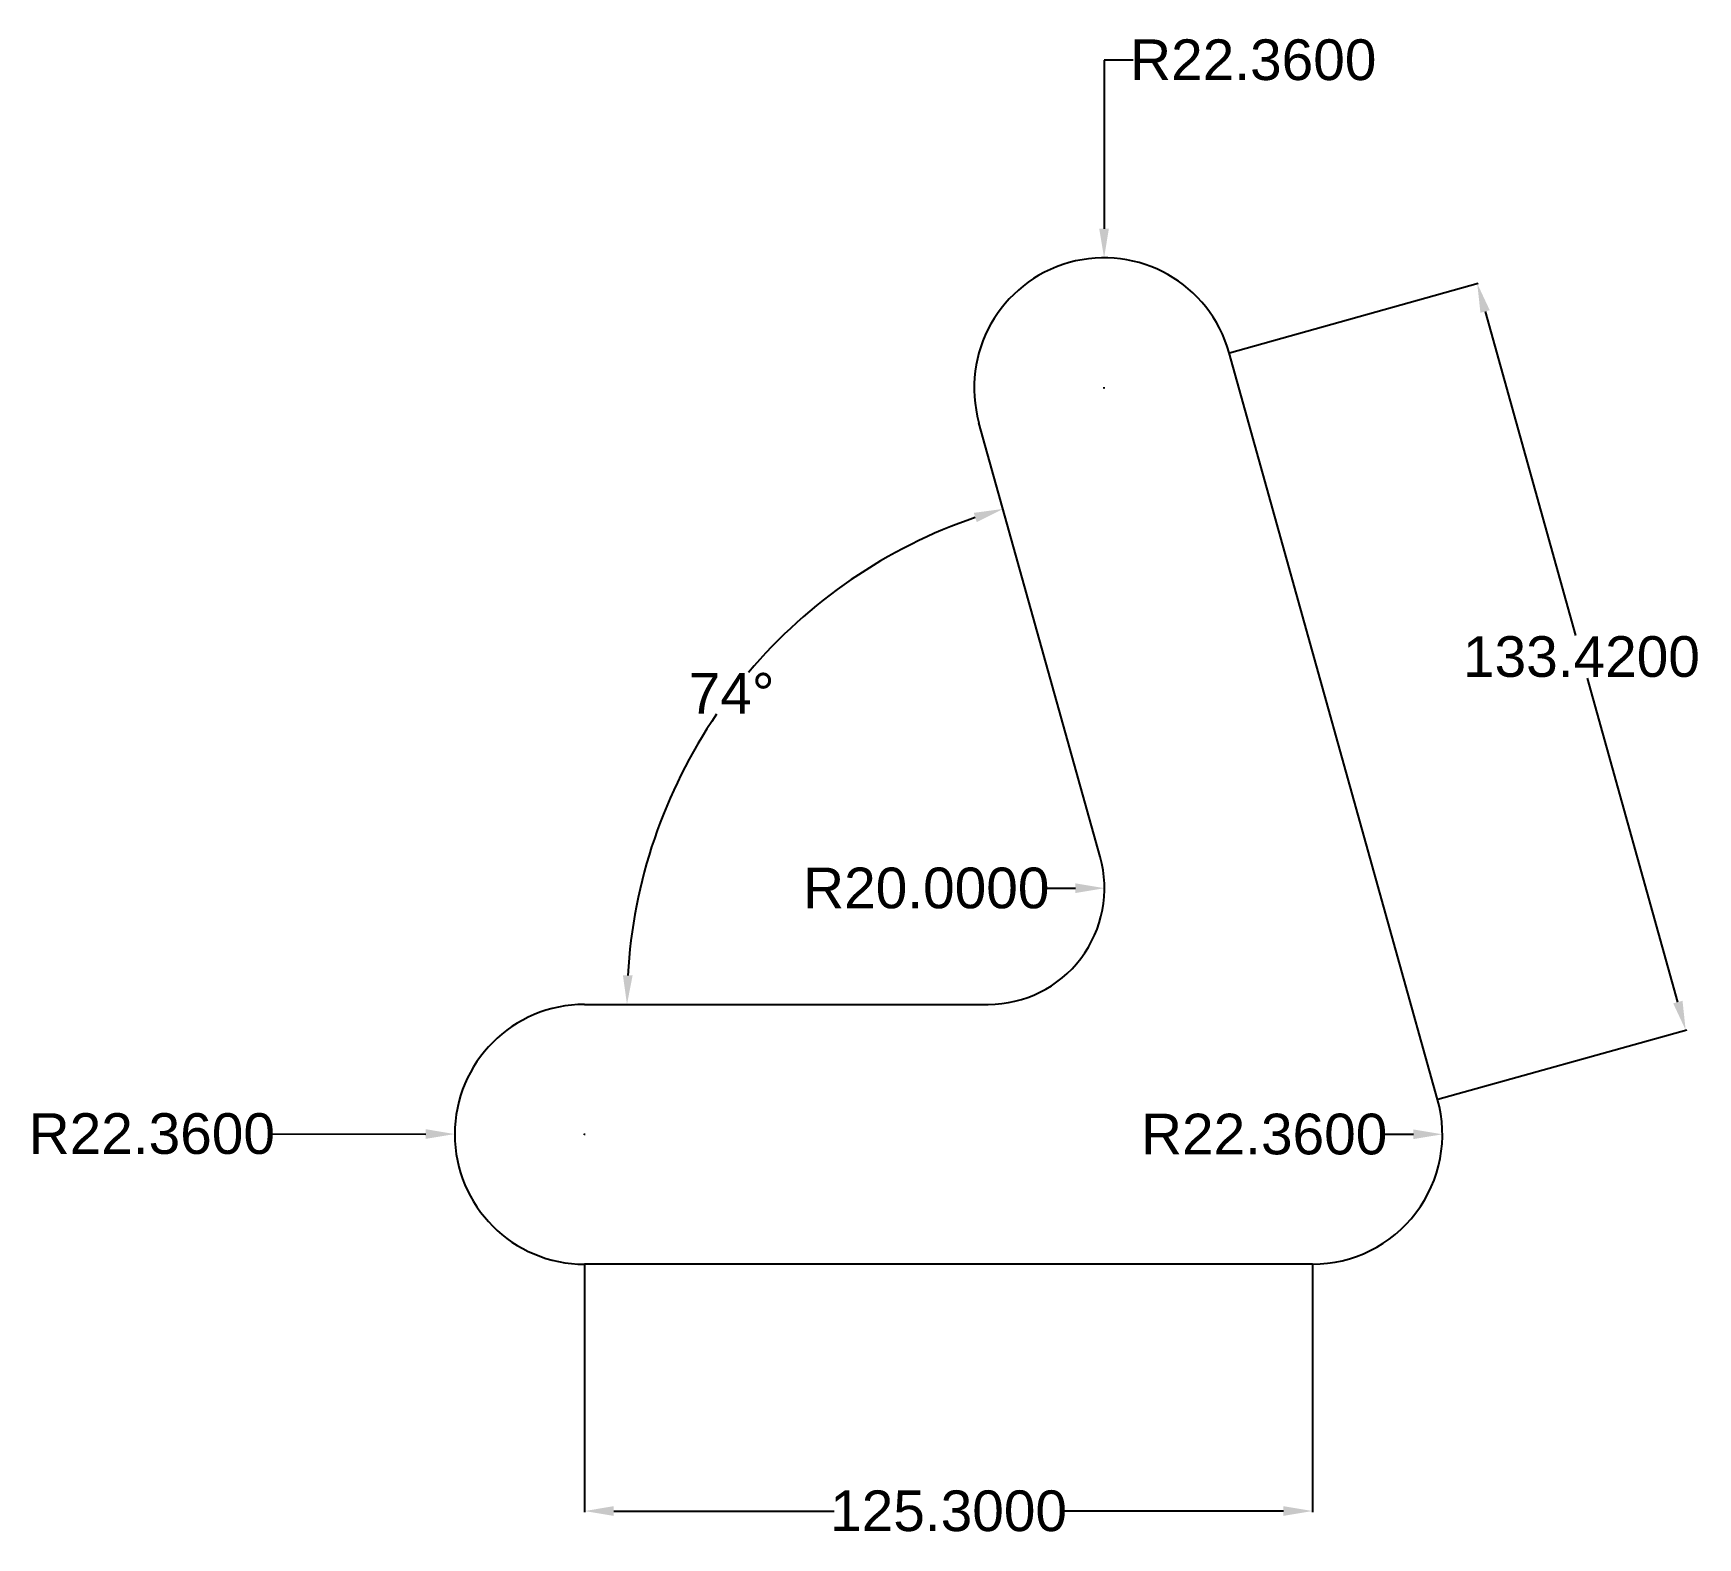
# Model space of a CAD drawing. Header units: millimetres. Extents: x 204 to 490, y 57 to 316.
import ezdxf

# ---------------------------------------------------------------- set-up
doc = ezdxf.new("R2010")
doc.units = ezdxf.units.MM
doc.header["$MEASUREMENT"] = 0
doc.styles.get("Standard").update_dxf_attribs({"font": 'arial.ttf'})
doc.dimstyles.get("Standard").update_dxf_attribs({"dimtxt": 7, "dimasz": 5, "dimexe": 0.18, "dimexo": 0.0625, "dimgap": 0.09, "dimtad": 0, "dimtih": 1, "dimtoh": 1, "dimdec": 4, "dimzin": 0, "dimdsep": 46, "dimtxsty": 'Standard', "dimcen": 0.09, "dimadec": 0, "dimazin": 0, "dimtfac": 1, "dimtdec": 4, "dimtofl": 0, "dimtmove": 0, "dimatfit": 3, "dimfxl": 1, "dimtolj": 1, "dimtzin": 0, "dimarcsym": 0})

# ---------------------------------------------------------------- blocks, each defined once
blk = doc.blocks.new('*D4')
at = {"color": 0, "lineweight": -2, "transparency": 16777216}
for p, q in [((409.79, 261.42), (452.61, 273.37)), ((453.78, 268.51), (469.35, 212.74)), ((486.97, 149.64), (471.4, 205.41)), ((445.66, 132.91), (488.49, 144.87))]:
    blk.add_line(p, q, dxfattribs=at)
at = {"color": 0, "transparency": 16777216}
for points in [[(454.58, 268.73), (452.98, 268.29), (452.43, 273.33)], [(487.77, 149.86), (486.17, 149.41), (488.31, 144.82)]]:
    blk.add_solid(points, dxfattribs=at)
at = {"layer": 'Defpoints', "color": 0, "transparency": 16777216}
for p in [(409.72, 261.4), (488.31, 144.82), (445.6, 132.9)]:
    blk.add_point(p, dxfattribs=at)
at = {"color": 0, "transparency": 16777216, "insert": (470.37, 209.07), "char_height": 7, "attachment_point": 5}
blk.add_mtext('\\A1;133.4200', dxfattribs=at)
blk = doc.blocks.new('*D5')
at = {"color": 0, "lineweight": -2, "transparency": 16777216}
for p, q in [((393.19, 311.8), (388.19, 311.8)), ((388.19, 311.8), (388.19, 282.75)), ((388.1, 255.39), (388.28, 255.39)), ((388.19, 255.3), (388.19, 255.48))]:
    blk.add_line(p, q, dxfattribs=at)
at = {"color": 0, "transparency": 16777216}
blk.add_solid([(387.36, 282.75), (389.02, 282.75), (388.19, 277.75)], dxfattribs=at)
at = {"layer": 'Defpoints', "color": 0, "transparency": 16777216}
for p in [(388.19, 277.75), (388.19, 255.39)]:
    blk.add_point(p, dxfattribs=at)
at = {"color": 0, "transparency": 16777216, "insert": (413.87, 311.8), "char_height": 7, "attachment_point": 5}
blk.add_mtext('\\A1;R22.3600', dxfattribs=at)
blk = doc.blocks.new('*D7')
at = {"color": 0, "lineweight": -2, "transparency": 16777216}
for p, q in [((298.77, 104.46), (298.77, 61.85)), ((424.07, 104.46), (424.07, 61.85)), ((303.77, 62.03), (341.7, 62.03)), ((419.07, 62.03), (381.14, 62.03))]:
    blk.add_line(p, q, dxfattribs=at)
at = {"color": 0, "transparency": 16777216}
for points in [[(303.77, 62.87), (303.77, 61.2), (298.77, 62.03)], [(419.07, 62.87), (419.07, 61.2), (424.07, 62.03)]]:
    blk.add_solid(points, dxfattribs=at)
at = {"layer": 'Defpoints', "color": 0, "transparency": 16777216}
for p in [(298.77, 104.52), (424.07, 104.52), (424.07, 62.03)]:
    blk.add_point(p, dxfattribs=at)
at = {"color": 0, "transparency": 16777216, "insert": (361.42, 62.03), "char_height": 7, "attachment_point": 5}
blk.add_mtext('\\A1;125.3000', dxfattribs=at)
blk = doc.blocks.new('*D9')
at = {"color": 0, "lineweight": -2, "transparency": 16777216}
blk.add_line((436.43, 126.88), (441.43, 126.88), dxfattribs=at)
at = {"color": 0, "transparency": 16777216}
blk.add_solid([(441.43, 127.72), (441.43, 126.05), (446.43, 126.88)], dxfattribs=at)
at = {"layer": 'Defpoints', "color": 0, "transparency": 16777216}
for p in [(424.07, 126.88), (446.43, 126.88)]:
    blk.add_point(p, dxfattribs=at)
at = {"color": 0, "transparency": 16777216, "insert": (415.75, 126.88), "char_height": 7, "attachment_point": 5}
blk.add_mtext('\\A1;R22.3600', dxfattribs=at)
blk = doc.blocks.new('*D12')
at = {"color": 0, "lineweight": -2, "transparency": 16777216}
for p, q in [((244.94, 126.96), (271.41, 126.92)), ((298.68, 126.88), (298.86, 126.88)), ((298.77, 126.79), (298.77, 126.97))]:
    blk.add_line(p, q, dxfattribs=at)
at = {"color": 0, "transparency": 16777216}
blk.add_solid([(271.41, 127.76), (271.41, 126.09), (276.41, 126.92)], dxfattribs=at)
at = {"layer": 'Defpoints', "color": 0, "transparency": 16777216}
for p in [(276.41, 126.92), (298.77, 126.88)]:
    blk.add_point(p, dxfattribs=at)
at = {"color": 0, "transparency": 16777216, "insert": (224.26, 126.96), "char_height": 7, "attachment_point": 5}
blk.add_mtext('\\A1;R22.3600', dxfattribs=at)
blk = doc.blocks.new('*D13')
at = {"color": 0, "lineweight": -2, "transparency": 16777216}
blk.add_line((378.26, 169.24), (383.26, 169.24), dxfattribs=at)
at = {"color": 0, "transparency": 16777216}
blk.add_solid([(383.26, 170.08), (383.26, 168.41), (388.26, 169.24)], dxfattribs=at)
at = {"layer": 'Defpoints', "color": 0, "transparency": 16777216}
for p in [(368.26, 169.24), (388.26, 169.24)]:
    blk.add_point(p, dxfattribs=at)
at = {"color": 0, "transparency": 16777216, "insert": (357.58, 169.24), "char_height": 7, "attachment_point": 5}
blk.add_mtext('\\A1;R20.0000', dxfattribs=at)
blk = doc.blocks.new('*D14')
at = {"color": 0, "lineweight": -2, "transparency": 16777216}
for start, end in [(108.8355, 139.8238), (145.6631, 176.7645)]:
    blk.add_arc((394.61, 149.24), 88.55, start, end, dxfattribs=at)
at = {"color": 0, "transparency": 16777216}
for points in [[(365.77, 233.85), (366.27, 232.26), (370.8, 234.53)], [(307.03, 154.22), (305.36, 154.26), (306.06, 149.24)]]:
    blk.add_solid(points, dxfattribs=at)
at = {"layer": 'Defpoints', "color": 0, "transparency": 16777216}
for p in [(366.65, 249.37), (337.22, 216.68), (387.52, 174.62), (298.77, 149.24), (368.26, 149.24)]:
    blk.add_point(p, dxfattribs=at)
at = {"color": 0, "transparency": 16777216, "insert": (324.07, 202.78), "char_height": 7, "attachment_point": 5}
blk.add_mtext('\\A1;74°', dxfattribs=at)

msp = doc.modelspace()

# ---------------------------------------------------------------- linework, layer by layer
for p, q in [((445.60412, 132.89523), (409.72484, 261.40038)), ((387.52382, 174.62058), (366.65221, 249.37428)), ((298.76781, 149.24218), (368.26057, 149.24218)), ((424.06781, 104.52218), (298.76781, 104.52218))]:
    msp.add_line(p, q)
for centre, radius, start, end in [((388.18853, 255.38733), 22.36, 15.6, 195.6), ((368.26057, 169.24218), 20, 270, 15.6), ((298.76781, 126.88218), 22.36, 90, 270), ((424.06781, 126.88218), 22.36, 270, 15.6), ((424.06781, 126.88218), 22.36, 270, 15.6)]:
    msp.add_arc(centre, radius, start, end)

# ---------------------------------------------------------------- dimensions: what is measured, and where the dimension line sits
for center, mpoint, picture, middle in [((388.18853, 255.38733), (388.18853, 277.74733), '*D5', (413.8655, 311.80441)), ((368.26057, 169.24218), (388.26057, 169.24218), '*D13', (357.5836, 169.24218)), ((298.76781, 126.88218), (276.40784, 126.91595), '*D12', (244.93589, 126.96349)), ((424.06781, 126.88218), (446.42781, 126.88218), '*D9', (415.75084, 126.88218))]:
    dim = msp.add_radius_dim(center=center, mpoint=mpoint, dimstyle='Standard')
    dim.commit()
    dim.dimension.update_dxf_attribs({"geometry": picture, "text_midpoint": middle, "dimtype": 164})
dim = msp.add_aligned_dim(p1=(409.72484, 261.40038), p2=(445.60412, 132.89523), distance=44.34364, dimstyle='Standard')
dim.commit()
dim.dimension.update_dxf_attribs({"geometry": '*D4', "text_midpoint": (470.37462, 209.07269)})
dim = msp.add_angular_dim_2l(base=(337.21662, 216.67871), line1=((298.76781, 149.24218), (368.26057, 149.24218)), line2=((387.52382, 174.62058), (366.65221, 249.37428)), dimstyle='Standard')
dim.commit()
dim.dimension.update_dxf_attribs({"geometry": '*D14', "text_midpoint": (324.07446, 202.78127)})
dim = msp.add_linear_dim(base=(424.06781, 62.03484), p1=(298.76781, 104.52218), p2=(424.06781, 104.52218), dimstyle='Standard')
dim.commit()
dim.dimension.update_dxf_attribs({"geometry": '*D7', "text_midpoint": (361.41781, 62.03484)})

doc.saveas('drawing.dxf')
